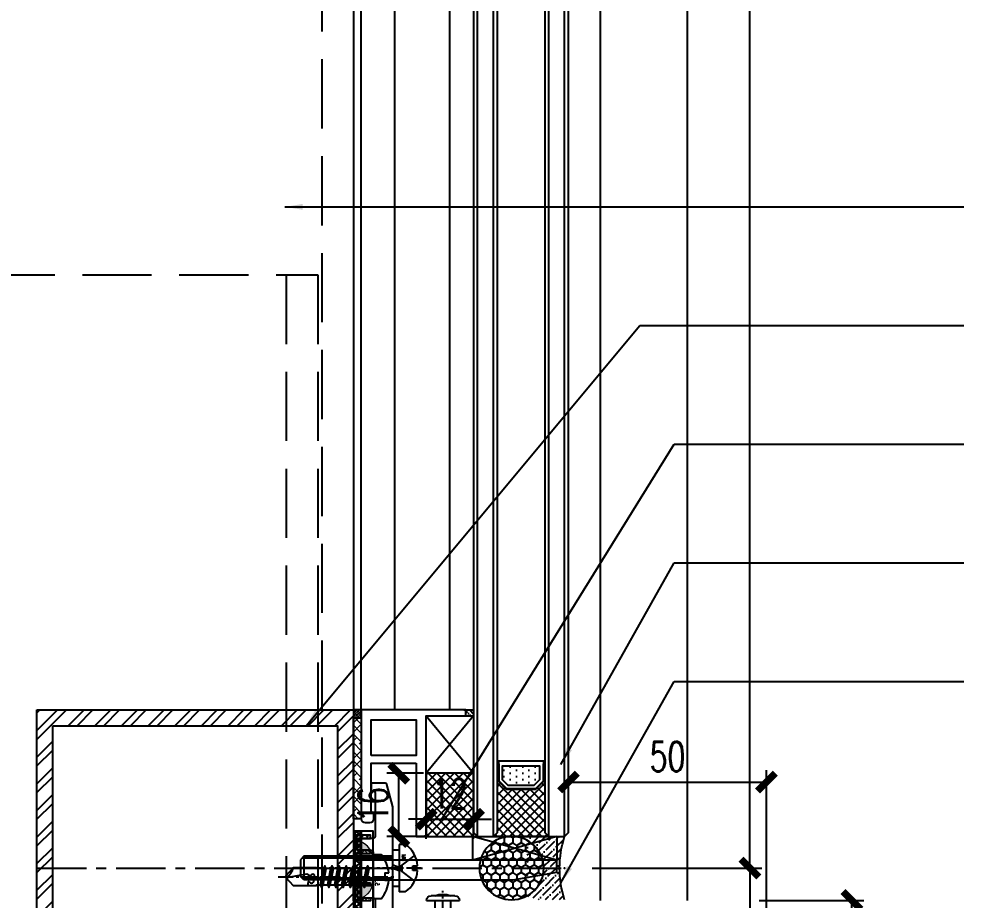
# Model space of a CAD drawing. Extents: x -160106 to 966792, y -663931 to 1550022.
# Drawn here: x -83518.7 to -83279.8, y -86271.8 to -86049 of the extents above; entities that cross this region are included whole.
import ezdxf
from ezdxf.enums import TextEntityAlignment as Align
from ezdxf.xclip import XClip

# ---------------------------------------------------------------- set-up
doc = ezdxf.new("R2010")
doc.units = 0
for name, pattern in [('AUSGEZOGEN', [0]), ('CENTER', [2, 1.25, -0.25, 0.25, -0.25]), ('ZN-CENTER', [2, 1.25, -0.25, 0.25, -0.25]), ('ZN-DASH', [0.35, 0.25, -0.1])]:
    doc.linetypes.add(name, pattern=pattern)
for name, color, linetype in [('!ZN1-填充-8', 8, 'Continuous'), ('!ZN1-标注-173', 173, 'Continuous'), ('!ZN3-玻璃幕墙-4', 4, 'Continuous'), ('!ZN4-辅助材料-1', 1, 'Continuous'), ('!ZN4-配件-11', 11, 'Continuous'), ('!ZN5-钢材投影-40', 40, 'Continuous'), ('!ZN5-铝材投影-112', 112, 'Continuous'), ('!ZN5-铝材断面-6', 6, 'Continuous'), ('!ZN6-虚线-8', 8, 'ZN-DASH'), ('20剖面图$0$A-HATCH-1', 252, 'Continuous'), ('20剖面图$0$AS-COLN', 6, 'Continuous'), ('2钢材断面', 2, 'Continuous'), ('A_Hatch', 8, 'Continuous'), ('DIM', 173, 'Continuous'), ('ZX', 240, 'CENTER'), ('型材截面颜色', 253, 'Continuous'), ('焊缝', 8, 'Continuous')]:
    doc.layers.add(name, color=color, linetype=linetype)
for name, color, linetype, lineweight in [('0CABR-填充', 8, 'Continuous', 5), ('0CABR-密封材料、垫片', 195, 'Continuous', 9), ('0填充', 8, 'Continuous', 13)]:
    doc.layers.add(name, color=color, linetype=linetype, lineweight=lineweight)
doc.styles.add('DHTEXT-1', font='ROMANS.shx', dxfattribs={"width": 0.7, "bigfont": 'CHINESE.shx'})
doc.styles.add('ZNDimTStyle', font='ROMANS.shx', dxfattribs={"width": 0.7, "bigfont": 'CHINESE.shx'})
doc.dimstyles.new('ZN3', dxfattribs={"dimscale": 3, "dimtxt": 2.5, "dimasz": 1.5, "dimexe": 1, "dimexo": 2, "dimgap": 0.9, "dimtad": 1, "dimdec": 0, "dimdsep": 46, "dimtxsty": 'DHTEXT-1', "dimblk": 'ARCHTICK', "dimcen": 2.5, "dimclrd": 173, "dimclre": 173, "dimclrt": 7, "dimazin": 2, "dimtfac": 1, "dimtix": 1, "dimtmove": 2, "dimatfit": 3, "dimfxl": 0, "dimarcsym": 0})
doc.dimstyles.new('ZN机械-3', dxfattribs={"dimscale": 3, "dimtxt": 2.5, "dimasz": 1.5, "dimexe": 1, "dimexo": 2, "dimgap": 0.9, "dimtad": 1, "dimdec": 0, "dimzin": 0, "dimdsep": 46, "dimtxsty": 'ZNDimTStyle', "dimcen": 2.5, "dimdle": 1, "dimclrd": 173, "dimclre": 173, "dimclrt": 7, "dimazin": 2, "dimtfac": 1, "dimtdec": 4, "dimtix": 1, "dimtmove": 2, "dimatfit": 3, "dimfxl": 0, "dimfrac": 2, "dimtolj": 1, "dimtzin": 0, "dimarcsym": 0})

# ---------------------------------------------------------------- blocks, each defined once
blk = doc.blocks.new('20250822090122')
at = {"layer": 'A_Hatch'}
h = blk.add_hatch(dxfattribs=at)
h.set_pattern_fill('ANSI32', color=256)
h.set_pattern_definition([(45, (-80, -40), (-3.367596045400933, 3.367596045400933), []), (45, (-77.75493500000448, -40), (-3.367596045400933, 3.367596045400933), [])])
h.paths.add_polyline_path([(0, 40), (-80, 40), (-80, -40), (0, -40)])
h.paths.add_polyline_path([(-4, 36), (-4, -36), (-76, -36), (-76, 36)], flags=16)
at = {"layer": '2钢材断面'}
for points in [[(-80, 40), (0, 40), (0, -40), (-80, -40)], [(-76, 36), (-4, 36), (-4, -36), (-76, -36)]]:
    blk.add_lwpolyline(points, close=True, dxfattribs=at)
blk = doc.blocks.new('20230625105620')
at = {"layer": '0CABR-填充'}
h = blk.add_hatch(dxfattribs=at)
h.set_pattern_fill('ANSI38', color=256, scale=0.3, angle=90.00000000000001)
h.set_pattern_definition([(135, (669.6330778690171, -11486.45394119481), (-0.6735192090801863, -0.6735192090801866), []), (225, (669.6330778690171, -11486.45394119481), (-0.6735192090801858, -2.02055762724056), [2.38125, -1.42875])])
h.paths.add_polyline_path([(-5.199999999720603, 3.69999999992433), (-5.199999999953434, 4.500000000203727), (-8.5, 4.499999999970896), (-8.49999999976717, 7.499999999970896), (-5.199999999953434, 7.499999999970896), (-5.199999999953434, 8.300000000017462), (-9.49999999976717, 8.300000000017462), (-9.5, 3.69999999992433)])
h = blk.add_hatch(dxfattribs=at)
h.set_pattern_fill('ANSI38', color=256, scale=0.3, angle=90)
h.set_pattern_definition([(135, (669.6330778690754, -11486.45394119481), (-0.6735192090801865, -0.6735192090801864), []), (225, (669.6330778690754, -11486.45394119481), (-0.6735192090801867, -2.020557627240559), [2.38125, -1.42875])])
h.paths.add_polyline_path([(-5.199999999662396, 3.69999999992433), (-5.199999999895226, 4.500000000203727), (-8.499999999941792, 4.499999999970896), (-8.499999999708962, 7.499999999970896), (-5.199999999895226, 7.499999999970896), (-5.199999999895226, 8.300000000017462), (-9.499999999708962, 8.300000000017462), (-9.499999999941792, 3.69999999992433)])
h = blk.add_hatch(dxfattribs=at)
h.set_pattern_fill('ANSI38', color=256, scale=0.3, angle=90.00000000000001)
h.set_pattern_definition([(135, (669.6330778687843, -11498.45394119481), (-0.6735192090801863, -0.6735192090801866), []), (225, (669.6330778687843, -11498.45394119481), (-0.6735192090801858, -2.02055762724056), [2.38125, -1.42875])])
h.paths.add_polyline_path([(-5.199999999953434, -8.30000000007567), (-5.200000000186265, -7.499999999796273), (-8.50000000023283, -7.500000000029104), (-8.5, -4.500000000029104), (-5.200000000186265, -4.500000000029104), (-5.200000000186265, -3.699999999982538), (-9.5, -3.699999999982538), (-9.50000000023283, -8.30000000007567)])
h = blk.add_hatch(dxfattribs=at)
h.set_pattern_fill('ANSI38', color=256, scale=0.3, angle=90)
h.set_pattern_definition([(135, (669.6330778688425, -11498.45394119481), (-0.6735192090801865, -0.6735192090801864), []), (225, (669.6330778688425, -11498.45394119481), (-0.6735192090801867, -2.020557627240559), [2.38125, -1.42875])])
h.paths.add_polyline_path([(-5.199999999895226, -8.30000000007567), (-5.200000000128057, -7.499999999796273), (-8.500000000174623, -7.500000000029104), (-8.499999999941792, -4.500000000029104), (-5.200000000128057, -4.500000000029104), (-5.200000000128057, -3.699999999982538), (-9.499999999941792, -3.699999999982538), (-9.500000000174623, -8.30000000007567)])
at = {"layer": '!ZN4-辅助材料-1'}
for points in [[(-5.199999999662396, 3.69999999992433), (-5.199999999895226, 4.500000000203727), (-8.499999999941792, 4.499999999970896), (-8.499999999708962, 7.499999999970896), (-5.199999999895226, 7.499999999970896), (-5.199999999895226, 8.300000000017462), (-9.499999999708962, 8.300000000017462), (-9.499999999941792, 3.69999999992433), (-5.199999999662396, 3.69999999992433)], [(-5.199999999662396, -3.700000000215368), (-5.199999999895226, -4.500000000261934), (-8.499999999941792, -4.500000000261934), (-8.499999999708962, -7.500000000029104), (-5.199999999895226, -7.500000000261934), (-5.199999999895226, -8.30000000007567), (-9.499999999708962, -8.30000000007567), (-9.499999999941792, -3.699999999982538), (-5.199999999662396, -3.700000000215368)]]:
    blk.add_lwpolyline(points, dxfattribs=at)
at = {"layer": '!ZN5-铝材投影-112'}
blk.add_lwpolyline([(-4.499999999767169, 3.999999999970896), (-4.5, -4.000000000029104, -0.4142135623702536), (-4.999999999767169, -4.500000000029104), (-7.999999999767169, -4.500000000029104, 0.414213562373095), (-8.49999999976717, -5.000000000029104), (-8.49999999976717, -7.000000000029104, 0.414213562373095), (-7.999999999767169, -7.500000000029104), (-4.499999999476131, -7.500000000025466, -0.414213562373095), (-3.999999999476131, -8.000000000025466), (-3.999999999476131, -19.00000000002547, -0.414213562373095), (-4.499999999476131, -19.50000000002547, 0.414213562373095), (-4.999999999476131, -20.00000000002547), (-4.999999999476131, -21.50000000002547), (-1.491358648519963, -21.5000000000291, 0.3394542588629411), (-1.008395735407248, -21.12940952254576), (0.5, -15.5000000000291), (0.5, -0.5000000000291038), (0, -2.91038304567337e-11), (0.5, 0.4999999999708962), (0.5000000002328306, 15.4999999999709), (-1.008395735174417, 21.12940952248755, 0.3394542588629411), (-1.491358648519963, 21.4999999999709), (-4.999999999476131, 21.49999999996726), (-4.999999999476131, 19.99999999996726, 0.414213562373095), (-4.499999999476131, 19.49999999996726, -0.414213562373095), (-3.999999999476131, 18.99999999996726), (-3.999999999476131, 7.999999999967258, -0.414213562373095), (-4.499999999476131, 7.499999999967258), (-7.999999999767169, 7.499999999970896, 0.414213562373095), (-8.49999999976717, 6.999999999970896), (-8.49999999976717, 4.999999999970896, 0.414213562373095), (-7.999999999767169, 4.499999999970896), (-4.999999999767169, 4.499999999970896, -0.4142135623688329), (-4.499999999767169, 3.999999999970896)], format="xyb", close=True, dxfattribs=at)
at = {"layer": '0CABR-密封材料、垫片'}
for points in [[(-5.199999999720603, 3.69999999992433), (-5.199999999953434, 4.500000000203727), (-8.5, 4.499999999970896), (-8.49999999976717, 7.499999999970896), (-5.199999999953434, 7.499999999970896), (-5.199999999953434, 8.300000000017462), (-9.49999999976717, 8.300000000017462), (-9.5, 3.69999999992433), (-5.199999999720603, 3.69999999992433)], [(-5.199999999720603, -3.700000000215368), (-5.199999999953434, -4.500000000261934), (-8.5, -4.500000000261934), (-8.49999999976717, -7.500000000029104), (-5.199999999953434, -7.500000000261934), (-5.199999999953434, -8.30000000007567), (-9.49999999976717, -8.30000000007567), (-9.5, -3.699999999982538), (-5.199999999720603, -3.700000000215368)]]:
    blk.add_lwpolyline(points, dxfattribs=at)
blk = doc.blocks.new('*U3024')
at = {"linetype": 'ByBlock', "ltscale": 10}
for p, q in [((-3.099760062443238, 5.999999999999091), (-1.5997600624396, 5.999999999999091)), ((-1.5997600624396, -5.999999999999091), (-1.5997600624396, 5.999999999999091)), ((-5.512308570388996, 3.264313849224891), (-1.5997600624396, 0.2324707128979036)), ((-1.5997600624396, -4.620044984873882), (-1.5997600624396, 4.620044984872013)), ((-1.5997600624396, 4.620044984872013), (0, 4.620044984872013)), ((0, 4.620044984872013), (0, -4.620044984873882)), ((2.220446049250313e-16, 3.000000000002645), (22.5002399375644, 3.000000000000339)), ((2.220446049250313e-16, 2.55000000000389), (22.95023993756877, 2.549999999997793)), ((22.50023993756076, -2.999999999986928), (22.50023993755713, 3.000000000014891)), ((22.50023993755713, 3.000000000014891), (23.40023993755858, 2.100000000013436)), ((-6.199760062438145, 0.5999999999958163), (-4.999760062433779, 0.5999999999976353)), ((-4.999760062433779, 0.5999999999976353), (-4.999760062433779, -0.5999999999994543)), ((-2.359507198434585, 0.8212005739923881), (-2.359507198434585, -0.8212005739890408)), ((0, -9.343636975245317e-13), (-1.5997600624396, 0.5822434348437788)), ((23.40023993756222, -2.100000000009119), (23.40023993755858, 2.100000000013436)), ((-4.999760062433779, -0.5999999999994543), (-6.200041946336569, -0.6000000000067303)), ((-5.512308570388996, -3.264313849219434), (-1.5997600624396, -0.2324707128950645)), ((-0.0001236077368957922, -0.834518847842471), (-1.599883670176496, -0.2522754129977578)), ((22.50023993755713, -3.000000000014213), (23.40023993755858, -2.100000000012757)), ((0, -4.620044984873882), (-1.5997600624396, -4.620044984873882)), ((0, -2.549999999996544), (22.95023993757604, -2.549999999997114)), ((2.220446049250313e-16, -2.999999999997355), (22.50023993756804, -2.999999999999661)), ((-3.0997600624396, -5.999999999999091), (-1.5997600624396, -5.999999999999091))]:
    blk.add_line(p, q, dxfattribs=at)
at = {"color": 0, "linetype": 'ZN-CENTER', "ltscale": 3}
blk.add_line((-7.149760062439595, 2.968965134506063e-13), (25.2002399375604, 2.456684181638768e-12), dxfattribs=at)
at = {"linetype": 'ByBlock', "ltscale": 10}
for centre, radius, start, end in [((0.6289204536260513, 0.2696463704114649), 6.836666666661672, 123.0516276806388, 177.2303399897559), ((0.6289204536260513, -0.2696463704151029), 6.836666666662514, 182.7696600102441, 236.9483723193611)]:
    blk.add_arc(centre, radius, start, end, dxfattribs=at)
at = {"layer": 'Defpoints', "color": 0, "ltscale": 10, "style": 'DHTEXT-1', "width": 0.7}
blk.add_text('M6', height=1, rotation=90, dxfattribs=at).set_placement((-2.254738332375523, -2.651439335049475), align=Align.CENTER)
blk = doc.blocks.new('16胶缝')
at = {"layer": '!ZN1-填充-8', "ltscale": 0.1}
h = blk.add_hatch(dxfattribs=at)
h.set_pattern_fill('HONEY', color=256, scale=10, style=0)
h.set_pattern_definition([(4.818975183877585e-15, (-19679.56000236233, -11324.37131966545), (1.875, 1.08253175), [1.25, -2.5]), (120, (-19679.56000236233, -11324.37131966545), (-1.874999995903225, 1.082531757095823), [1.249999999999998, -2.499999999999997]), (60.00000000000003, (-19679.56000236233, -11324.37131966545), (4.096775418904741e-09, 2.165063507095822), [-2.499999999999998, 1.249999999999999])])
edge = h.paths.add_edge_path()
edge.add_ellipse((8.000000000182808, 13.40127735032729), major_axis=(-1.852811262691897e-12, -8.148750109612592), ratio=0.9817456533069091, start_angle=0, end_angle=360)
h = blk.add_hatch(dxfattribs=at)
h.set_pattern_fill('ANSI36', color=256, scale=10, style=0)
h.set_pattern_definition([(45.00000000000003, (-19679.575386873, -11324.37131966545), (0.6629126073623883, 2.430679560328756), [3.125, -0.625, 0, -0.625])])
edge = h.paths.add_edge_path()
edge.add_ellipse((8.015384510843433, 13.40127735032729), major_axis=(0.8733517820453444, 8.103544729698486), ratio=0.9813319895029027, start_angle=124.6262873536864, end_angle=247.3977371599691, ccw=False)
edge.add_arc((0.0005942590132690384, 10.19757702908555), 1.197577176534192, 269.97156881858757, 324.48671338471985, ccw=False)
edge.add_line((1.455191522836685e-11, 8.999999999992724), (1.091393642127514e-11, -1.818989403545856e-12))
edge.add_arc((8.000000000015461, -24.92179927315374), 26.17434008740905, 432.2031562990745, 467.7968437009381, ccw=False)
edge.add_line((16.00000000001455, 0), (16.00000000001091, 9.000000000003638))
edge.add_arc((16.00645417175474, 10.22705133927502), 1.227068313314542, 216.5905572920867, 269.6986325029304, ccw=False)
at = {"layer": '!ZN4-辅助材料-1', "color": 1, "ltscale": 0.1}
blk.add_arc((8.000000000014552, -24.92179927313555), 26.17434008739207, 72.20315629866607, 107.7968437013339, dxfattribs=at)
blk.add_ellipse((8.000000000182808, 13.40127735032729), major_axis=(-1.852811262691897e-12, -8.148750109612592), ratio=0.9817456533069091, dxfattribs=at)
blk.add_point((8.000000000014552, 7.275957614183426e-12), dxfattribs=at)
blk = doc.blocks.new('胶缝断面')
at = {"color": 7, "ltscale": 0.1, "extrusion": (0, 0, -1), "zscale": -1, "rotation": 180}
blk.add_blockref('16胶缝', (8, 5.456968210637569e-12), dxfattribs=at)
blk = doc.blocks.new('*U1001')
at = {"layer": '!ZN1-填充-8'}
h = blk.add_hatch(dxfattribs=at)
h.set_pattern_fill('ANSI37', color=256, scale=0.5, style=0)
h.set_pattern_definition([(45, (6, 0), (-1.122532015133644, 1.122532015133644), []), (135, (6, 0), (-1.122532015133644, -1.122532015133644), [])])
h.paths.add_polyline_path([(1.029468876367901e-06, 5.00000102652325), (1.029468876367901e-06, 19.00000102652371), (1.000001029469331, 18.00000102652325), (14.00000102946797, 18.00000102652325), (14.00000102946797, 17.75000102652325), (12.00000102946797, 15.75000102652325), (12.00000102946797, 8.250001026523705), (14.00000102946797, 6.250001026523705), (14.00000102946797, 6.000001026523705), (1.000001029469331, 6.000001026523705)])
h = blk.add_hatch(dxfattribs=at)
h.set_pattern_fill('DOTS', color=8, angle=-1.272221872585407e-14, style=0)
h.set_pattern_definition([(0, (6, 0), (0.7937500000000003, 1.5875), [0, -1.5875])])
h.paths.add_polyline_path([(13.00000246392847, 15.33578673215879), (13.00000246392847, 8.664213388665985), (14.4142185169444, 7.24999733565005), (17.80000246392865, 7.24999733565005), (17.80000246392865, 16.74999733565005), (14.41421306741995, 16.74999733565005)])
for points in [[(18.75000205893684, 17.99999999999977), (14.00000205893684, 17.99999999999977), (14.00000205893684, 17.74999999999977), (18.75000205893684, 17.74999999999977)], [(18.75000205893684, 6.249999999999773), (14.00000205893684, 6.249999999999773), (14.00000205893684, 5.999999999999773), (18.75000205893684, 5.999999999999773)]]:
    blk.add_hatch(color=256, dxfattribs=at).paths.add_polyline_path(points)
for p, q in [((2.058937752735802e-06, 22.99999999999977), (2653.043945877464, 23.00000000008264)), ((1.029468876367901e-06, 19.00000102946865), (2653.043944847995, 19.00000102955151)), ((1.029468876367901e-06, 4.999999091356358), (2653.043944847995, 4.999999091439218)), ((2.058937752735801e-06, 1.000000120825234), (2653.043945877464, 1.000000120908095))]:
    blk.add_line(p, q, dxfattribs=at)
at = {"layer": '!ZN3-玻璃幕墙-4'}
for points in [[(2653.043945877464, 24.00000000008264), (1.000002058937753, 23.99999999999977), (2.058937752735802e-06, 22.99999999999977), (2.058937752735801e-06, 18.99999999999977), (1.000002058937753, 17.99999999999977), (2653.043945877464, 18.00000000008263)], [(2653.043945877464, 6.000000000082633), (1.000002058937298, 5.999999999999773), (2.058936843241099e-06, 4.999999999999773), (2.058935933746397e-06, 0.9999999999997726), (1.000002058935479, 0), (2653.043945877464, 8.445252936657511e-11)]]:
    blk.add_lwpolyline(points, dxfattribs=at)
at = {"layer": '!ZN4-辅助材料-1'}
for points in [[(1.029468876367901e-06, 5.00000102652325), (1.029468876367901e-06, 19.00000102652371), (1.000001029469331, 18.00000102652325), (14.00000102946797, 18.00000102652325), (14.00000102946797, 17.75000102652325), (12.00000102946797, 15.75000102652325), (12.00000102946797, 8.250001026523705), (12.00000102946797, 8.250001026523705), (14.00000102946797, 6.250001026523705), (14.00000102946797, 6.000001026523705), (1.000001029469331, 6.000001026523705), (1.029468876367901e-06, 5.00000102652325)], [(12.00000205893639, 15.74999993958727), (12.00000205893639, 8.250000060412503), (14.00000205893639, 6.250000060412503), (19.00000205893639, 6.250000060412503), (19.00000205893639, 17.7500000604125), (14.00000205893639, 17.7500000604125)], [(13.00000246392847, 15.33578673215879), (13.00000246392847, 8.664213388665985), (14.4142185169444, 7.24999733565005), (17.80000246392865, 7.24999733565005), (17.80000246392865, 16.74999733565005), (14.41421306741995, 16.74999733565005)], [(18.75000205893684, 17.99999999999977), (14.00000205893684, 17.99999999999977), (14.00000205893684, 17.74999999999977), (18.75000205893684, 17.74999999999977)], [(18.75000205893684, 6.249999999999773), (14.00000205893684, 6.249999999999773), (14.00000205893684, 5.999999999999773), (18.75000205893684, 5.999999999999773)]]:
    blk.add_lwpolyline(points, close=True, dxfattribs=at)
blk.add_lwpolyline([(18.40000141310247, 17.74999853286067), (18.40000141310247, 17.65000006041237), (14.04142182915984, 17.65000006041237), (12.09999785437094, 15.70857608562369), (12.09999785437094, 8.291423709387573), (14.04142303089793, 6.349998532860582), (18.40000205893648, 6.349998532860582), (18.40000205893648, 6.250000060412503), (18.40000205893648, 6.349998532860582)], dxfattribs=at)
at = {"layer": 'Defpoints', "color": 250}
for p in [(2.058935478999047e-06, 24.00000205304696), (1.029468876367901e-06, 17.99999999999977), (1.029468876367901e-06, 5.999999999999773), (12.00000205893639, 6.000001026523705), (2.058935478999047e-06, 0)]:
    blk.add_point(p, dxfattribs=at)
blk = doc.blocks.new('20230625110549')
at = {"layer": '!ZN1-填充-8', "ltscale": 20}
h = blk.add_hatch(color=256, dxfattribs=at)
h.dxf.hatch_style = 1
h.paths.add_polyline_path([(0, 5), (0, 0), (5, 0, 0.4142135623730951)])
at = {"layer": '0CABR-填充', "ltscale": 20}
blk.add_line((0, 0), (0, 5), dxfattribs=at)
blk.add_arc((0, 0), 5, 0, 90, dxfattribs=at)
blk = doc.blocks.new('20250822103150', base_point=(-89262.55327602196, -87415.13117897836))
at = {"layer": '!ZN4-辅助材料-1'}
blk.add_lwpolyline([(-89131.15327524142, -87413.13117784284), (-89152.31959590278, -87413.13230322828), (-89152.31959575377, -87407.13276996238), (-89131.15327509241, -87407.13164457693), (-89131.15327524142, -87413.13117784284), (-89152.31959575377, -87407.13276996238), (-89131.15327509241, -87407.13164457693), (-89152.31959590278, -87413.13230322828)], dxfattribs=at)
at = {"layer": '!ZN5-钢材投影-40'}
blk.add_lwpolyline([(-89142.15327716633, -87418.13194908516), (-89131.15327524142, -87416.13194908516), (-89131.15327524142, -87413.13117784284), (-89182.55327602196, -87413.13117784284), (-89182.55327602196, -87418.13117784284), (-89142.14942095472, -87418.13117784284)], close=True, dxfattribs=at)
at = {"layer": '0CABR-填充', "ltscale": 20}
blk.add_blockref('20230625110549', (-89182.55327602196, -87413.13117784284), dxfattribs=at)
at = {"layer": '0CABR-填充', "ltscale": 20, "xscale": -1, "rotation": 180}
blk.add_blockref('20230625110549', (-89182.55327602196, -87418.1311778428), dxfattribs=at)
blk = doc.blocks.new('20240131155736')
at = {"layer": '!ZN1-填充-8'}
h = blk.add_hatch(dxfattribs=at)
h.set_pattern_fill('ANSI36', color=256, scale=0.5, angle=270, style=0)
h.set_pattern_definition([(315, (4155.516182055328, -11794.82250172619), (1.543481520808761, -0.4209495056751171), [1.984375, -0.396875, 0, -0.396875])])
h.paths.add_polyline_path([(-0.7497986001617392, 0.7500036128367356), (-0.7497986001617392, -0.7500036128367356), (1.250202532093681, -0.7500036128367356), (1.250202532093681, 0.7500036128367356)])
at = {"layer": '!ZN4-辅助材料-1', "linetype": 'AUSGEZOGEN'}
blk.add_line((-1.250202532108233, 0.749996387068677), (1.250202532108233, 0.7500036128367356), dxfattribs=at)
blk = doc.blocks.new('20240131160147')
at = {"layer": '!ZN5-铝材断面-6'}
blk.add_lwpolyline([(-3.359996820086963, 1.24972521692689), (-3.360017300714389, 19.749725232934), (-0.8600173007143894, 19.749725232934), (-0.8599968200869625, -10.750274787526), (9.139988671027822, -10.75027476862306), (9.139988671027822, -12.25027476862306), (-17.2600001134706, -12.25027476875402), (-17.2600001134706, 15.24972523121687, -0.414213562373095), (-16.2600001134706, 16.24972523121687), (-15.06000012539153, 16.24972523121687, -0.414213562373095), (-14.06000012539153, 15.24972523121687), (-14.06000012539153, 13.74972523121687), (-14.2600001134706, 13.74972523121687, 0.414213562373095), (-14.7600001134706, 13.24972523121687), (-14.7600001134706, 1.249725235698861)], format="xyb", close=True, dxfattribs=at)
blk.add_lwpolyline([(-14.7600001134706, -0.7502747643011389), (-14.7600001134706, -9.750274768754025), (-3.359996820086963, -9.750274787525996), (-3.359996820086963, -0.7502747830731096)], close=True, dxfattribs=at)
at = {"layer": '!ZN1-填充-8', "ltscale": 50, "xscale": -1, "rotation": 180}
blk.add_blockref('20240131155736', (9.889797354408074, -11.50027115578996), dxfattribs=at)
blk = doc.blocks.new('20250822102610', base_point=(-89164.55327459493, -87453.63117898782))
at = {"layer": '!ZN1-填充-8'}
h = blk.add_hatch(dxfattribs=at)
h.set_pattern_fill('ANSI37', color=256, angle=-1.272221872585407e-14, style=0)
h.set_pattern_definition([(44.99999999999999, (0, 0), (-1.122532015133644, 1.122532015133644), []), (135, (0, 0), (-1.122532015133644, -1.122532015133644), [])])
edge = h.paths.add_edge_path()
edge.add_line((-89165.05327484866, -87423.13117512563), (-89151.55327484867, -87423.13118085341))
edge.add_line((-89151.55327484867, -87423.13118085341), (-89152.55327484867, -87424.13118000627))
edge.add_line((-89152.55327484867, -87424.13118000627), (-89152.55327484867, -87439.13118438769))
edge.add_line((-89152.55327484867, -87439.13118438769), (-89164.55327484867, -87439.13117682973))
edge.add_line((-89164.55327484867, -87439.13117682973), (-89164.55327484867, -87423.63117784967))
edge.add_arc((-89165.05327484867, -87423.63117512563), 0.5000000000074204, 359.9996878473482, 449.9999999983324)
at = {"layer": '!ZN1-填充-8', "ltscale": 100}
for p, q in [((-89152.5532746931, -87453.63117898782), (-89164.55327484867, -87439.13117682973)), ((-89164.55327459493, -87453.63117898782), (-89152.55327484867, -87439.13118438756))]:
    blk.add_line(p, q, dxfattribs=at)
at = {"layer": '!ZN4-辅助材料-1', "linetype": 'AUSGEZOGEN'}
blk.add_lwpolyline([(-89165.05327484866, -87423.13117512563), (-89151.55327484867, -87423.13118085341), (-89152.55327484867, -87424.13118000627), (-89152.55327484867, -87439.13118438769), (-89164.55327484867, -87439.13117682973), (-89164.55327484867, -87423.63117784967, 0.4142151580810171), (-89165.05327484866, -87423.13117512563), (-89165.05327484866, -87423.13117512563)], format="xyb", dxfattribs=at)
blk.add_lwpolyline([(-89152.55327484867, -87439.13118438768), (-89164.55327467559, -87439.13117716176), (-89164.55327469764, -87442.13117353823)], dxfattribs=at)
blk.add_lwpolyline([(-89164.55327459965, -87439.13117716176), (-89164.55327459493, -87453.63117898782), (-89152.5532746931, -87453.63117898782), (-89152.55327469783, -87439.13117716176)], close=True, dxfattribs=at)
blk = doc.blocks.new('20250822103338', base_point=(-89182.55327602196, -87455.13117897836))
at = {"layer": '0填充'}
h = blk.add_hatch(dxfattribs=at)
h.set_pattern_fill('ANSI38', color=256, angle=360, style=0)
h.set_pattern_definition([(45, (0, 0), (-1.122532015133644, 1.122532015133644), []), (134.9999999999999, (0, 0), (-3.367596045400932, 1.122532015133645), [3.96875, -2.38125])])
h.paths.add_polyline_path([(-89182.553276022, -87453.13117897836), (-89180.55327602198, -87453.13117897836), (-89180.55327602211, -87427.6311789784), (-89182.55327602211, -87427.6311789784)])
at = {"layer": '型材截面颜色', "ltscale": 60}
h = blk.add_hatch(dxfattribs=at)
h.set_pattern_fill('ANSI36', color=256, scale=0.3, angle=90.00000000000001)
h.set_pattern_definition([(135, (0, 0), (-0.9260889124852567, 0.2525697034050699), [1.190625, -0.238125, 0, -0.238125])])
h.paths.add_polyline_path([(-89182.55327602196, -87455.13117898106), (-89182.55327602196, -87453.13104161006), (-89180.55326710995, -87453.1311102956), (-89180.55326710995, -87455.13124766659)])
at = {"layer": '!ZN4-辅助材料-1'}
for points in [[(-89180.55327602195, -87427.6311789784), (-89182.55327602195, -87427.6311789784), (-89182.55327602196, -87453.13117897836), (-89180.55327602196, -87453.13117897836)], [(-89182.55327602196, -87455.13117897836), (-89182.55327602196, -87453.13104160737), (-89180.55326570052, -87453.13103338321), (-89180.55326570052, -87455.1311707542)]]:
    blk.add_lwpolyline(points, close=True, dxfattribs=at)
at = {"layer": '0CABR-密封材料、垫片'}
blk.add_lwpolyline([(-89180.55327602195, -87427.6311789784), (-89182.55327602195, -87427.6311789784), (-89182.55327602196, -87455.13117897836), (-89180.55327602196, -87455.13117897836)], close=True, dxfattribs=at)
blk = doc.blocks.new('20250822103828')
at = {"layer": '!ZN4-辅助材料-1', "ltscale": 100}
for name, p in [('20250822102610', (18.40000010126096, 1.499999990541255)), ('20250822103338', (0, 0))]:
    blk.add_blockref(name, p, dxfattribs=at)
at = {"layer": '!ZN6-虚线-8', "ltscale": 50}
blk.add_blockref('20240131160147', (19.26000011348515, 12.25027476875402), dxfattribs=at)
blk = doc.blocks.new('*U3023')
at = {"linetype": 'ByBlock', "ltscale": 10}
for p, q in [((1.419619596213958, 2.729999885991237), (2.200602679755074, -2.730000114008757)), ((3.219619596213958, 2.729999881768008), (4.000602679755074, -2.730000118231986)), ((5.019619596213958, 2.729999877544779), (5.800602679755074, -2.730000122455214)), ((6.819619596213958, 2.729999873321551), (7.600602679755074, -2.730000126678443)), ((8.619619596213958, 2.729999869098322), (9.400602679755075, -2.730000130901672)), ((10.41961959621396, 2.729999864875094), (11.20060267975507, -2.7300001351249)), ((12.21961959621396, 2.729999860651865), (13.00060267975507, -2.730000139348129)), ((0, 2.084999581674395), (14.28830168384373, 2.085001969002848)), ((14.28834179297628, -2.085001744372565), (0, -2.084999717997933))]:
    blk.add_line(p, q, dxfattribs=at)
at = {"color": 0, "linetype": 'CENTER', "ltscale": 3}
blk.add_line((23.99999999999994, 2.188255855140087e-07), (-5.914909539480056, -1.533137051807418e-07), dxfattribs=at)
at = {"linetype": 'ByBlock', "ltscale": 10}
blk.add_lwpolyline([(-3.944271909999143, 1.000000079036682, -0.137385347329328), (-2.123903424387548, 5.500000079036611), (1.77635683940025e-15, 5.500000079036611), (1.77635683940025e-15, -5.499999920963375), (-2.123903424387548, -5.499999920963375, -0.137385347329328), (-3.944271909999143, -0.9999999209634319), (-2.999999999999998, -0.9999999209633751), (-2.999999999999998, 1.000000079036639)], format="xyb", close=True, dxfattribs=at)
for points in [[(1.828211756127738, -2.085000114008789), (1.047228672586622, 2.084999885991241), (1.419619596213901, 2.729999885991095), (1.792010519841123, 2.084999885991241), (2.57299360338241, -2.085000114008761), (2.200602679755074, -2.730000114008771)], [(3.628211756127738, -2.085000118232018), (2.847228672586622, 2.084999881768012), (3.219619596213901, 2.729999881767866), (3.592010519841123, 2.084999881768012), (4.37299360338241, -2.085000118231989), (4.000602679755074, -2.730000118232)], [(5.428211756127738, -2.085000122455247), (4.647228672586622, 2.084999877544783), (5.019619596213901, 2.729999877544637), (5.392010519841123, 2.084999877544783), (6.17299360338241, -2.085000122455218), (5.800602679755074, -2.730000122455229)], [(7.228211756127738, -2.085000126678475), (6.447228672586622, 2.084999873321555), (6.819619596213901, 2.729999873321409), (7.192010519841123, 2.084999873321555), (7.97299360338241, -2.085000126678447), (7.600602679755074, -2.730000126678457)], [(9.028211756127739, -2.085000130901704), (8.247228672586623, 2.084999869098326), (8.619619596213902, 2.72999986909818), (8.992010519841124, 2.084999869098326), (9.77299360338241, -2.085000130901676), (9.400602679755075, -2.730000130901686)], [(10.82821175612774, -2.085000135124933), (10.04722867258662, 2.084999864875098), (10.4196195962139, 2.729999864874951), (10.79201051984112, 2.084999864875098), (11.57299360338241, -2.085000135124904), (11.20060267975507, -2.730000135124914)], [(12.62821175612774, -2.085000139348161), (11.84722867258662, 2.084999860651869), (12.2196195962139, 2.729999860651723), (12.59201051984112, 2.084999860651869), (13.37299360338241, -2.085000139348133), (13.00060267975507, -2.730000139348143)]]:
    blk.add_lwpolyline(points, close=True, dxfattribs=at)
for points in [[(14.28755614132959, -2.084999790480305, -0.414213562373095), (14.44551068678416, -2.242954335934877), (14.44551068678416, -2.321931608662732), (20.17706341883141, -2.321931608662732), (21.99999672497771, -0.2620664843346907), (21.99999672497771, 0.2620669033741529), (20.1770634188305, 2.321932027703048), (14.44551068678416, 2.321932027703616), (14.44551068678416, 2.242954754974284, -0.414213562373095), (14.28755614132959, 2.085000209519654)], [(16.51287844574838, -2.321931608662732), (16.35611659158181, -1.195959136936376), (15.82661205339483, -1.523970797760166, -0.5304615897786895), (15.03442566961419, -1.169417307181045), (14.81075563571315, 0.0990784896746442, -0.6513157956771675), (15.47433833661651, 0.5440859063701903), (16.0012324895205, 0.2109028390927443), (16.76803563861736, 0.6608451827776259), (21.99999672497771, -0.2620664843346907, -0.2012259957209903), (20.1770634188305, 2.321932027703048)]]:
    blk.add_lwpolyline(points, format="xyb", dxfattribs=at)
at = {"layer": 'Defpoints', "color": 0, "ltscale": 10, "style": 'DHTEXT-1', "width": 0.7}
blk.add_text('5.5', height=1, rotation=90, dxfattribs=at).set_placement((-0.4943080637851551, -1.360906537433093), align=Align.CENTER)
blk = doc.blocks.new('*U3563')
at = {"linetype": 'ByBlock', "lineweight": -2, "ltscale": 10}
for p, q in [((-1.19999999999709, -2.999999999995627), (-1.19999999999709, 2.999999999995733)), ((0, 4.200000000000099), (0, -4.199999999999992)), ((5.50000000054162, 2.500000000000053), (5.50000000054162, -2.499999999999947)), ((5.50000000054162, 2.000000000000053), (0, 2.000000000000053)), ((5.50000000054162, -1.999999999999947), (0, -1.999999999999947))]:
    blk.add_line(p, q, dxfattribs=at)
at = {"color": 0, "linetype": 'CENTER', "ltscale": 3}
blk.add_line((10.0124521631674, 5.329070518200751e-14), (-2.451370260241674, 5.329070518200751e-14), dxfattribs=at)
at = {"linetype": 'ByBlock', "lineweight": -2, "ltscale": 10}
for centre, radius, start, end in [((0, 2.999999999995733), 1.2, 90, 180), ((7.00000000054162, 2.500000000000053), 1.5, 348.4480414647314, 180), ((4.415117063422031, -3.584688101909705e-12), 5.96066603962293, 160.3950489643864, 199.6049510356135), ((16.16515139045397, 5.329070518200751e-14), 8, 164.3308475018224, 195.6691524981776), ((6.186535024229231, -0.0009536892320660684), 2.672094166157843, 323.2266208412516, 36.78433105121244), ((7.00000000054162, -2.499999999999947), 1.5, 180, 11.5519585352685), ((0, -2.999999999995627), 1.2, 180, 270)]:
    blk.add_arc(centre, radius, start, end, dxfattribs=at)
at = {"layer": 'Defpoints', "color": 0, "ltscale": 10, "style": 'DHTEXT-1', "width": 0.7}
blk.add_text('D4', height=1, rotation=90, dxfattribs=at).set_placement((7.370543652128534, -1.846676056511448), align=Align.CENTER)
blk = doc.blocks.new('20180403.16475379')
at = {"layer": '!ZN1-填充-8', "ltscale": 2}
blk.add_hatch(color=8, dxfattribs=at).paths.add_polyline_path([(1.000034899334423e-08, -6), (1.000034899334423e-08, 0), (6.000000010000349, 0, -0.4142135623730951)])
blk.add_lwpolyline([(1.000034899334423e-08, 0), (1.000034899334423e-08, -6, 0.414213562373095), (6.000000010000349, 0)], format="xyb", dxfattribs=at)
blk = doc.blocks.new('20250825101552')
at = {"layer": '!ZN5-钢材投影-40', "ltscale": 1000}
for p, q in [((9, 0), (9, -20)), ((191.0017149738705, 0), (191.0017149738778, -20))]:
    blk.add_line(p, q, dxfattribs=at)
at = {"layer": '!ZN6-虚线-8', "color": 8, "linetype": 'ZN-DASH', "ltscale": 70}
for p, q in [((9, 0), (8.999999999992724, 199.9999999999854)), ((9.000000000007276, 200), (191.0017149738633, 200)), ((17, -20), (16.99999999998545, 199.9999999999854)), ((183.0017149738633, 199.9999999999854), (183.0017149738633, -20)), ((191.0017149738633, 199.9999999999854), (191.0017149738705, 0))]:
    blk.add_line(p, q, dxfattribs=at)
at = {"layer": '焊缝', "ltscale": 1000, "elevation": -1.078624396247179e-10}
blk.add_lwpolyline([(9, -20, -0.5773502691896255), (18, -14.80384757729189, 0.2679491924311229), (15, -20, -0.5773502691896255), (24, -14.80384757729189, 0.2679491924311229), (21, -20, -0.5773502691896255), (30, -14.80384757729189, 0.2679491924311229), (27, -20, -0.5773502691896255), (36, -14.80384757729189, 0.2679491924311229), (33, -20, -0.5773502691896255), (42, -14.80384757729189, 0.2679491924311229), (39, -20, -0.5773502691896255), (48, -14.80384757729189, 0.2679491924311229), (45, -20, -0.5773502691896255), (54, -14.80384757729189, 0.2679491924311229), (51, -20, -0.5773502691896255), (60, -14.80384757729189, 0.2679491924311229), (57, -20, -0.5773502691896255), (66, -14.80384757729189, 0.2679491924311229), (63, -20, -0.5773502691896255), (72, -14.80384757729189, 0.2679491924311229), (69, -20, -0.5773502691896255), (78, -14.80384757729189, 0.2679491924311229), (75, -20, -0.5773502691896255), (84, -14.80384757729189, 0.2679491924311229), (81, -20, -0.5773502691896255), (90, -14.80384757729189, 0.2679491924311229), (87, -20, -0.5773502691896255), (96, -14.80384757729189, 0.2679491924311229), (93, -20, -0.5773502691896255), (102, -14.80384757729189, 0.2679491924311229), (99, -20, -0.5773502691896255), (108, -14.80384757729189, 0.2679491924311229), (105, -20, -0.5773502691896255), (114, -14.80384757729189, 0.2679491924311229), (111, -20, -0.5773502691896255), (120, -14.80384757729189, 0.2679491924311229), (117, -20, -0.5773502691896255), (126, -14.80384757729189, 0.2679491924311229), (123, -20, -0.5773502691896255), (132, -14.80384757729189, 0.2679491924311229), (129, -20, -0.5773502691896255), (138, -14.80384757729189, 0.2679491924311229), (135, -20, -0.5773502691896255), (144, -14.80384757729189, 0.2679491924311229), (141, -20, -0.5773502691896255), (150, -14.80384757729189, 0.2679491924311229), (147, -20, -0.5773502691896255), (156, -14.80384757729189, 0.2679491924311229), (153, -20, -0.5773502691896255), (162, -14.80384757729189, 0.2679491924311229), (159, -20, -0.5773502691896255), (168, -14.80384757729189, 0.2679491924311229), (165, -20, -0.5773502691896255), (174, -14.80384757729189, 0.2679491924311229), (171, -20, -0.5773502691896255), (180, -14.80384757729189, 0.2679491924311229), (177, -20, -0.9999999999999999), (189, -20, -0.9999999999999999)], format="xyb", dxfattribs=at)
at = {"layer": '!ZN3-玻璃幕墙-4', "xscale": -1, "rotation": 270}
blk.add_blockref('20180403.16475379', (8.999999989995558, -20.00000000999717), dxfattribs=at)
at = {"layer": '!ZN3-玻璃幕墙-4', "rotation": 90}
blk.add_blockref('20180403.16475379', (191.001714983875, -20.00000000999717), dxfattribs=at)
blk = doc.blocks.new('20250825140909')
at = {"layer": '!ZN1-填充-8'}
h = blk.add_hatch(dxfattribs=at)
h.set_pattern_fill('NET3', color=256, scale=0.4, angle=90.00000000000001, style=0)
h.set_pattern_definition([(90, (37744.62593080563, -18950.76664062683), (-1.27, -1.453181936431905e-17), []), (150, (37744.62593080563, -18950.76664062683), (-0.6350000000000002, -1.099852262806237), []), (210, (37744.62593080563, -18950.76664062683), (0.6349999999999998, -1.099852262806237), [])])
h.paths.add_polyline_path([(-2252.463239271368, 29.33042079233564), (-2254.463239271368, 29.33042079233564), (-2254.463239271368, 6.330420796293765), (-2252.463239271368, 6.330420796293765)])
at = {"layer": '!ZN4-辅助材料-1', "ltscale": 5, "elevation": 1.055080969326271e-10}
blk.add_lwpolyline([(-2252.463239271368, 29.33042079233564), (-2254.463239271368, 29.33042079233564), (-2254.463239271368, 6.330420796293765), (-2252.463239271368, 6.330420796293765)], close=True, dxfattribs=at)
at = {"layer": '!ZN5-钢材投影-40', "ltscale": 0.3}
blk.add_line((-2254.46323927131, 2681.043944889621), (-2254.463239271368, -29.99999995680992), dxfattribs=at)
at = {"layer": '!ZN5-铝材投影-112'}
for p, q in [((-2252.464945322048, 60.00000004313188), (-2252.464945322048, 2681.043944889621)), ((-2243.964974188653, 60.00000004313188), (-2243.964974188653, 2681.043944889621)), ((-2230.063255124056, 60.00000004313188), (-2230.063255124056, 2681.043944889621)), ((-2192.063242157747, 2681.043944889621), (-2192.063242157717, 11.83042079725419)), ((-2170.063239226554, 2681.043944889621), (-2170.06323922654, 11.83042079725419))]:
    blk.add_line(p, q, dxfattribs=at)
at = {"layer": '!ZN5-铝材投影-112', "elevation": 1.055080969326271e-10}
blk.add_lwpolyline([(-2252.463239271368, 29.33042079454754), (-2252.463239271368, 6.330420796293765), (-2224.463239271368, 6.330420796293765), (-2224.463239271368, 9.330420796293765), (-2249.463239271368, 9.330420797748957), (-2249.463239271368, 29.33042079600273)], close=True, dxfattribs=at)
at = {"layer": '!ZN6-虚线-8', "color": 8, "linetype": 'ZN-DASH', "ltscale": 70}
blk.add_line((-2262.463239271368, 2681.043944889621), (-2262.463239271368, -29.99999995680992), dxfattribs=at)
at = {"layer": 'ZX', "ltscale": 10}
blk.add_line((-2334.463239271368, 20.00000004319008), (-2200.063239271374, 20.00000004319008), dxfattribs=at)
at = {"layer": '!ZN3-玻璃幕墙-4', "rotation": 90}
blk.add_blockref('*U1001', (-2200.063239271374, 27.99999901215779), dxfattribs=at)
at = {"layer": '!ZN4-辅助材料-1', "ltscale": 100, "xscale": -1, "rotation": 180}
blk.add_blockref('20250822103828', (-2254.463239271368, 60.00000004319008), dxfattribs=at)
at = {"layer": '!ZN4-辅助材料-1', "ltscale": 100}
blk.add_blockref('20250822103150', (-2334.463239271368, 20.00000004319008), dxfattribs=at)
at = {"layer": '!ZN4-辅助材料-1', "rotation": 270}
blk.add_blockref('胶缝断面', (-2201.063239392184, 20.00000016402919), dxfattribs=at)
at = {"layer": '!ZN4-配件-11', "color": 1, "rotation": 180}
blk.add_blockref('*U3024', (-2244.463239271427, 20.00000004476169), dxfattribs=at)
at = {"layer": '!ZN4-配件-11', "color": 1, "xscale": -1}
blk.add_blockref('*U3023', (-2249.463239271368, 17.83042707151617), dxfattribs=at)
at = {"layer": '!ZN4-配件-11', "color": 1, "xscale": -1.000000000000007, "rotation": 90}
blk.add_blockref('*U3563', (-2231.816364774742, 11.83042079966981), dxfattribs=at)
at = {"layer": '!ZN5-钢材投影-40', "ltscale": 1000}
blk.add_blockref('20250825101552', (-2454.464954245224, -29.99999995680992), dxfattribs=at)
at = {"layer": '!ZN5-铝材断面-6', "ltscale": 100}
blk.add_blockref('20250822090122', (-2254.463239271368, 20.00000004319008), dxfattribs=at)
at = {"layer": '0CABR-填充', "ltscale": 20}
blk.add_blockref('20230625105620', (-2244.963239271543, 20.00000004319008), dxfattribs=at)
blk = doc.blocks.new('_ArchTick')
at = {"color": 0, "linetype": 'ByBlock', "const_width": 0.4}
blk.add_lwpolyline([(-0.5, -0.5), (0.5, 0.5)], dxfattribs=at)
blk = doc.blocks.new('*D1194')
at = {"layer": 'Defpoints', "color": 0, "ltscale": 30, "transparency": 16777216}
for p in [(-83379.78586449122, -86263.68635833074), (-83381.41769334394, -86333.68635833074), (-83333.93838401148, -86333.68635833074)]:
    blk.add_point(p, dxfattribs=at)
at = {"layer": 'DIM', "color": 173, "linetype": 'ByBlock', "lineweight": -2, "ltscale": 30, "transparency": 16777216}
for p, q in [((-83373.78586449122, -86263.68635833074), (-83330.93838401148, -86263.68635833074)), ((-83333.93838401148, -86263.68635833074), (-83333.93838401148, -86333.68635833074)), ((-83375.41769334394, -86333.68635833074), (-83330.93838401148, -86333.68635833074))]:
    blk.add_line(p, q, dxfattribs=at)
at = {"layer": 'DIM', "color": 173, "lineweight": -2, "ltscale": 30, "transparency": 16777216, "xscale": 4.5, "yscale": 4.5, "zscale": 4.5}
for p, rotation in [((-83333.93838401148, -86263.68635833074), 90), ((-83333.93838401148, -86333.68635833074), 270)]:
    blk.add_blockref('_ArchTick', p, dxfattribs=dict(at, rotation=rotation))
at = {"layer": 'DIM', "color": 7, "ltscale": 30, "transparency": 16777216, "insert": (-83340.38838401147, -86298.68635833071), "char_height": 7.5, "attachment_point": 5, "rotation": 90, "style": 'DHTEXT-1'}
blk.add_mtext('70', dxfattribs=at)
blk = doc.blocks.new('*D1195')
at = {"layer": 'Defpoints', "color": 0, "ltscale": 30, "transparency": 16777216}
for p in [(-83379.78586449122, -85765.17326489088), (-83333.93838401156, -85765.17326489088), (-83379.78586449122, -86263.68635833074)]:
    blk.add_point(p, dxfattribs=at)
at = {"layer": 'DIM', "color": 173, "linetype": 'ByBlock', "lineweight": -2, "ltscale": 30, "transparency": 16777216}
for p, q in [((-83373.78586449122, -85765.17326489088), (-83330.93838401156, -85765.17326489088)), ((-83333.93838401156, -86263.68635833074), (-83333.93838401156, -85765.17326489088)), ((-83373.78586449122, -86263.68635833074), (-83330.93838401156, -86263.68635833074))]:
    blk.add_line(p, q, dxfattribs=at)
at = {"layer": 'DIM', "color": 173, "lineweight": -2, "ltscale": 30, "transparency": 16777216, "xscale": 4.5, "yscale": 4.5, "zscale": 4.5}
for p, rotation in [((-83333.93838401156, -85765.17326489088), 90), ((-83333.93838401156, -86263.68635833074), 270)]:
    blk.add_blockref('_ArchTick', p, dxfattribs=dict(at, rotation=rotation))
at = {"layer": 'DIM', "color": 7, "ltscale": 30, "transparency": 16777216, "insert": (-83340.38838401156, -86014.42981161078), "char_height": 7.5, "attachment_point": 5, "rotation": 90, "style": 'DHTEXT-1'}
blk.add_mtext('DIM', dxfattribs=at)
blk = doc.blocks.new('*D1196')
at = {"layer": 'Defpoints', "color": 0, "ltscale": 30, "transparency": 16777216}
for p in [(-83415.78586464367, -86250.25472229254), (-83403.78586464367, -86250.25472229254), (-83403.78586464367, -86251.3381927167)]:
    blk.add_point(p, dxfattribs=at)
at = {"layer": 'DIM', "color": 173, "linetype": 'ByBlock', "lineweight": -2, "ltscale": 30, "transparency": 16777216}
for p, q in [((-83415.78586464367, -86251.3381927167), (-83420.28586464367, -86251.3381927167)), ((-83415.78586464367, -86251.3381927167), (-83403.78586464367, -86251.3381927167)), ((-83403.78586464367, -86251.3381927167), (-83399.28586464367, -86251.3381927167)), ((-83415.78586464367, -86256.25472229254), (-83415.78586464367, -86254.3381927167)), ((-83403.78586464367, -86256.25472229254), (-83403.78586464367, -86254.3381927167))]:
    blk.add_line(p, q, dxfattribs=at)
at = {"layer": 'DIM', "color": 173, "lineweight": -2, "ltscale": 30, "transparency": 16777216, "xscale": 4.5, "yscale": 4.5, "zscale": 4.5}
blk.add_blockref('_ArchTick', (-83415.78586464367, -86251.3381927167), dxfattribs=at)
at = {"layer": 'DIM', "color": 173, "lineweight": -2, "ltscale": 30, "transparency": 16777216, "xscale": 4.5, "yscale": 4.5, "zscale": 4.5, "rotation": 180}
blk.add_blockref('_ArchTick', (-83403.78586464367, -86251.3381927167), dxfattribs=at)
at = {"layer": 'DIM', "color": 7, "ltscale": 30, "transparency": 16777216, "insert": (-83409.78586464367, -86244.88819271671), "char_height": 7.5, "attachment_point": 5, "style": 'DHTEXT-1'}
blk.add_mtext('12', dxfattribs=at)
blk = doc.blocks.new('*D1197')
at = {"layer": 'Defpoints', "color": 0, "ltscale": 30, "transparency": 16777216}
for p in [(-83422.70426953965, -86239.6863571442), (-83410.49052187716, -86239.6863571442), (-83410.4905117999, -86255.68635972461)]:
    blk.add_point(p, dxfattribs=at)
at = {"layer": 'DIM', "color": 173, "linetype": 'ByBlock', "lineweight": -2, "ltscale": 30, "transparency": 16777216}
for p, q in [((-83416.49052187716, -86239.6863571442), (-83425.70426953965, -86239.6863571442)), ((-83422.70426953965, -86255.68635972461), (-83422.70426953965, -86239.6863571442)), ((-83416.4905117999, -86255.68635972461), (-83425.70426953965, -86255.68635972461))]:
    blk.add_line(p, q, dxfattribs=at)
at = {"layer": 'DIM', "color": 173, "lineweight": -2, "ltscale": 30, "transparency": 16777216, "xscale": 4.5, "yscale": 4.5, "zscale": 4.5}
for p, rotation in [((-83422.70426953965, -86239.6863571442), 90), ((-83422.70426953965, -86255.68635972461), 270)]:
    blk.add_blockref('_ArchTick', p, dxfattribs=dict(at, rotation=rotation))
at = {"layer": 'DIM', "color": 7, "ltscale": 30, "transparency": 16777216, "insert": (-83429.15426953965, -86247.68635843438), "char_height": 7.5, "attachment_point": 5, "rotation": 90, "style": 'DHTEXT-1'}
blk.add_mtext('16', dxfattribs=at)
blk = doc.blocks.new('20250828132035')
at = {"layer": '20剖面图$0$A-HATCH-1'}
h = blk.add_hatch(dxfattribs=at)
h.set_pattern_fill('混凝土', color=256, scale=50)
h.set_pattern_definition([(49.99999999999999, (1654310.399681513, -568157.4520265867), (358.6300913003767, -31.37606749129755), [37.5, -412.5]), (355, (1654310.399681513, -568157.4520265867), (-69.3756668065, 376.0960668500059), [30, -330]), (100.4514, (1654340.285521512, -568160.0666965868), (289.2546908570108, 344.7197710304768), [31.870095, -350.571056]), (46.18420000000001, (1654310.399681513, -568057.4520265867), (533.6205243128222, -82.75950716450905), [56.25, -618.75]), (96.6356, (1654354.868054013, -568064.3486800869), (467.3313527743517, 487.0589354502209), [47.805144, -525.8565]), (351.1842, (1654310.399681513, -568057.4520265867), (467.3309725668136, 487.0593004626623), [45, -495]), (21, (1654360.399681513, -568082.4520265867), (298.4535260592309, -201.3094453326694), [37.5, -412.5]), (326.0000000000001, (1654360.399681513, -568082.4520265867), (121.6576659607909, 362.5750225234265), [30, -330]), (71.4514, (1654385.270798013, -568099.2278295867), (420.111314290745, 161.2652483549762), [31.870095, -350.571056]), (37.50000000000001, (1654310.399681513, -568157.4520265867), (6.079927658645334, 166.4469269156558), [0, -326, 0, -335, 0, -331.25]), (7.499999999999999, (1654310.399681513, -568157.4520265867), (131.5347687210743, 197.2058559411801), [0, -191, 0, -318.5, 0, -126.25]), (327.5, (1654198.899681513, -568157.4520265867), (266.9112180862045, -11.27743586718988), [0, -125, 0, -390, 0, -517.5]), (317.5, (1654148.899681513, -568157.4520265867), (291.5930846711931, 50.05249116615887), [0, -162.5, 0, -259, 0, -367.5])])
h.paths.add_polyline_path([(-15000.00001485157, -200.0000000627479), (1.001171767711639e-08, -200.0000000461005), (1.001171767711639e-08, -4.598405212163925e-08), (-15000.00001485157, -6.263144314289093e-08)])
at = {"layer": '20剖面图$0$AS-COLN'}
blk.add_lwpolyline([(-15300.00001485134, -200.0000000626314), (0, -200.0000001221197), (0, -1.221196725964546e-07), (-15300.00001485134, -6.263144314289093e-08)], dxfattribs=at)
blk = doc.blocks.new('*D1933')
at = {"layer": 'Defpoints', "color": 0, "ltscale": 30, "transparency": 16777216}
for p in [(-83337.60002827182, -86271.85593757668), (-83308.14728575299, -86271.85593757668), (-83337.60002827182, -86421.63315278152)]:
    blk.add_point(p, dxfattribs=at)
at = {"layer": 'DIM', "color": 173, "linetype": 'ByBlock', "lineweight": -2, "ltscale": 30, "transparency": 16777216}
for p, q in [((-83331.60002827182, -86271.85593757668), (-83305.14728575299, -86271.85593757668)), ((-83308.14728575299, -86421.63315278152), (-83308.14728575299, -86271.85593757668)), ((-83331.60002827182, -86421.63315278152), (-83305.14728575299, -86421.63315278152))]:
    blk.add_line(p, q, dxfattribs=at)
at = {"layer": 'DIM', "color": 173, "lineweight": -2, "ltscale": 30, "transparency": 16777216, "xscale": 4.5, "yscale": 4.5, "zscale": 4.5}
for p, rotation in [((-83308.14728575299, -86271.85593757668), 90), ((-83308.14728575299, -86421.63315278152), 270)]:
    blk.add_blockref('_ArchTick', p, dxfattribs=dict(at, rotation=rotation))
at = {"layer": 'DIM', "color": 7, "ltscale": 30, "transparency": 16777216, "insert": (-83314.59728575299, -86346.74454517907), "char_height": 7.5, "attachment_point": 5, "rotation": 90, "style": 'DHTEXT-1'}
blk.add_mtext('150', dxfattribs=at)
blk = doc.blocks.new('*D1941')
at = {"layer": 'Defpoints', "color": 0, "ltscale": 30, "transparency": 16777216}
for p in [(-83329.73774157204, -86241.93096930606), (-83379.78586449119, -86254.68635730281), (-83329.73774157204, -86280.69429152849)]:
    blk.add_point(p, dxfattribs=at)
at = {"layer": 'DIM', "color": 173, "linetype": 'ByBlock', "lineweight": -2, "ltscale": 30, "transparency": 16777216}
for p, q in [((-83379.78586449119, -86248.68635730281), (-83379.78586449119, -86238.93096930606)), ((-83329.73774157204, -86274.69429152849), (-83329.73774157204, -86238.93096930606)), ((-83379.78586449119, -86241.93096930606), (-83329.73774157204, -86241.93096930606))]:
    blk.add_line(p, q, dxfattribs=at)
at = {"layer": 'DIM', "color": 173, "lineweight": -2, "ltscale": 30, "transparency": 16777216, "xscale": 4.5, "yscale": 4.5, "zscale": 4.5, "rotation": 180}
blk.add_blockref('_ArchTick', (-83379.78586449119, -86241.93096930606), dxfattribs=at)
at = {"layer": 'DIM', "color": 173, "lineweight": -2, "ltscale": 30, "transparency": 16777216, "xscale": 4.5, "yscale": 4.5, "zscale": 4.5}
blk.add_blockref('_ArchTick', (-83329.73774157204, -86241.93096930606), dxfattribs=at)
at = {"layer": 'DIM', "color": 7, "ltscale": 30, "transparency": 16777216, "insert": (-83354.76180303161, -86235.48096930607), "char_height": 7.5, "attachment_point": 5, "style": 'DHTEXT-1'}
blk.add_mtext('50', dxfattribs=at)

msp = doc.modelspace()

# ---------------------------------------------------------------- block references
at = {"ltscale": 50}
ref = msp.add_blockref('20250828132035', (-80273.86858611752, -86085.53741504782), dxfattribs=at)
XClip(ref).set_block_clipping_path([(-96.76479898043908, -640.0914555739582), (814.8825443382811, 367.4414649424143)])
at = {"ltscale": 1000}
ref = msp.add_blockref('20250825140909', (-81179.72262521982, -86283.6863583739), dxfattribs=at)
XClip(ref).set_block_clipping_path([(-2707.7881722578677, -436.326045944239), (-1834.5205129443566, 518.5130934830522)])

# ---------------------------------------------------------------- next in the draw order: dimensions: what is measured, and where the dimension line sits
at = {"layer": 'DIM', "ltscale": 30}
dim = msp.add_linear_dim(base=(-83333.93838401156, -85765.17326489088), p1=(-83379.78586449119, -86263.68635833071), p2=(-83379.78586449119, -85765.17326489085), angle=90, text='DIM', dimstyle='ZN3', dxfattribs=at)
dim.commit()
dim.dimension.update_dxf_attribs({"geometry": '*D1195', "text_midpoint": (-83340.38838401156, -86014.42981161078)})
for base, p1, p2, picture, middle in [((-83329.73774157204, -86241.93096930606), (-83379.78586449119, -86254.68635730281), (-83329.73774157204, -86280.69429152849), '*D1941', (-83354.76180303161, -86235.48096930607)), ((-83403.78586464367, -86251.3381927167), (-83415.78586464367, -86250.25472229254), (-83403.78586464367, -86250.25472229254), '*D1196', (-83409.78586464367, -86244.88819271671))]:
    dim = msp.add_linear_dim(base=base, p1=p1, p2=p2, dimstyle='ZN3', dxfattribs=at)
    dim.commit()
    dim.dimension.update_dxf_attribs({"geometry": picture, "text_midpoint": middle})
for base, p1, p2, picture, middle in [((-83422.70426953965, -86239.6863571442), (-83410.49051179987, -86255.68635972458), (-83410.49052187713, -86239.68635714416), '*D1197', (-83429.15426953965, -86247.68635843438)), ((-83333.93838401148, -86333.68635833074), (-83379.78586449119, -86263.68635833071), (-83381.41769334392, -86333.68635833071), '*D1194', (-83340.38838401147, -86298.68635833071)), ((-83308.14728575299, -86271.85593757668), (-83337.60002827179, -86421.63315278149), (-83337.60002827179, -86271.85593757665), '*D1933', (-83314.59728575299, -86346.74454517907))]:
    dim = msp.add_linear_dim(base=base, p1=p1, p2=p2, angle=90, dimstyle='ZN3', dxfattribs=at)
    dim.commit()
    dim.dimension.update_dxf_attribs({"geometry": picture, "text_midpoint": middle})

# ---------------------------------------------------------------- next in the draw order: leaders
at = {"layer": '!ZN1-标注-173'}
for points in [[(-83451.49384104647, -86096.48854512395), (-83361.74989608582, -86096.48854512395), (-83279.86775662973, -86096.48854512395)], [(-83446.1521098204, -86227.68635833071), (-83361.74989608582, -86126.48854512395), (-83279.86775662973, -86126.48854512395)], [(-83411.84918520134, -86251.3381927167), (-83353.08299080376, -86156.48854512395), (-83279.86775662973, -86156.48854512395)], [(-83381.76643755968, -86237.44975990844), (-83353.08299080376, -86186.48854512395), (-83279.86775662973, -86186.48854512395)], [(-83381.76643755968, -86267.44975990844), (-83353.08299080376, -86216.48854512395), (-83279.86775662973, -86216.48854512395)]]:
    msp.add_leader(points, dimstyle='ZN机械-3', dxfattribs=at)

doc.saveas('drawing.dxf')
